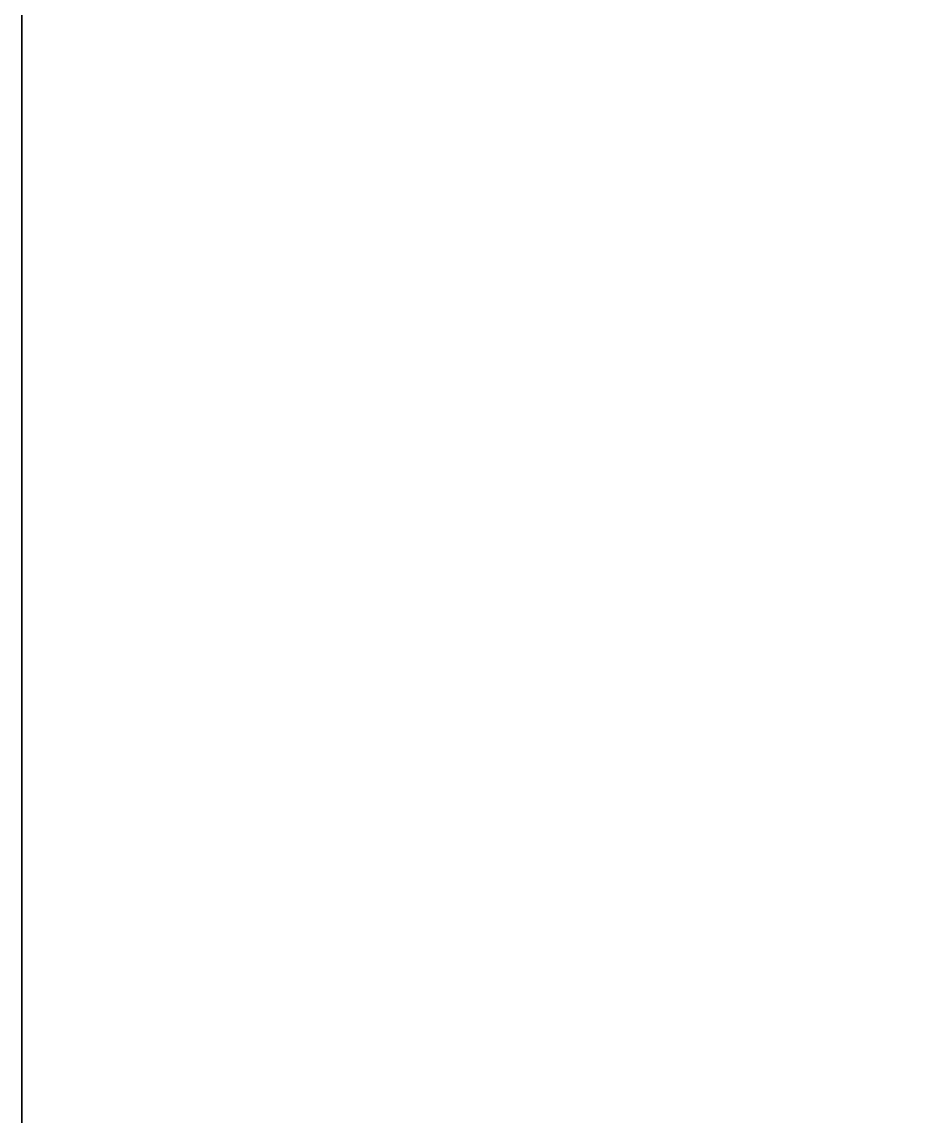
# Paper-space layout 'A2 (portrait)' of a CAD drawing. Extents: x 0 to 396, y 0 to 564.
# Drawn here: x 269.5 to 275.83, y 44.04 to 51.89 of the extents above; entities that cross this region are included whole.
import ezdxf
from ezdxf.enums import TextEntityAlignment as Align

# ---------------------------------------------------------------- set-up
doc = ezdxf.new("R2010")
doc.units = 0
doc.layers.get('0').update_dxf_attribs({"linetype": 'CONTINUOUS'})
doc.layers.get('Defpoints').update_dxf_attribs({"linetype": 'CONTINUOUS'})
doc.layers.add('JPP_Mask', color=7, linetype='CONTINUOUS')
doc.styles.add('JPP', font='arial.ttf')

# ---------------------------------------------------------------- blocks, each defined once
blk = doc.blocks.new('A2mask (portrait)')
at = {"color": 154, "true_color": 0x004a91}
blk.add_line((269.5, 80.5), (269.5, 3.5), dxfattribs=at)
at = {"layer": 'Defpoints'}
blk.add_lwpolyline([(269.5, 0), (269.5, 84), (395.5, 84)], dxfattribs=at)
at = {"color": 7, "style": 'JPP'}
for tag, p in [('Client', (348.6, 80.5)), ('Project1', (348.6, 63)), ('Project2', (348.6, 57.75)), ('Project3', (348.6, 52.5)), ('Title1', (348.6, 40.25)), ('Title2', (348.6, 35)), ('Title3', (348.6, 29.75)), ('Status', (273, 5.25))]:
    blk.add_attdef(tag, text='', height=2.5, dxfattribs=at).set_placement(p, align=Align.MIDDLE_LEFT)
at = {"color": 2, "style": 'JPP'}
for tag, p in [('Scale', (292.25, 17.5)), ('Checked', (355.25, 17.5)), ('Drawn', (323.75, 17.5)), ('Date', (386.75, 17.5))]:
    blk.add_attdef(tag, text='', height=1.4, dxfattribs=at).set_placement(p, align=Align.MIDDLE_CENTER)
at = {"color": 6, "style": 'JPP'}
for tag, p in [('Ref', (336, 5.25)), ('DrgNo.', (365.4, 5.25))]:
    blk.add_attdef(tag, text='', height=2.8, dxfattribs=at).set_placement(p, align=Align.MIDDLE_LEFT)
blk.add_attdef('Rev', text='', height=2.8, dxfattribs=at).set_placement((389.3923, 5.25), align=Align.MIDDLE_CENTER)

psp = doc.layouts.new('A2 (portrait)')

# ---------------------------------------------------------------- block references
at = {"layer": 'JPP_Mask'}
psp.add_blockref('A2mask (portrait)', (0, 0), dxfattribs=at)

doc.saveas('drawing.dxf')
